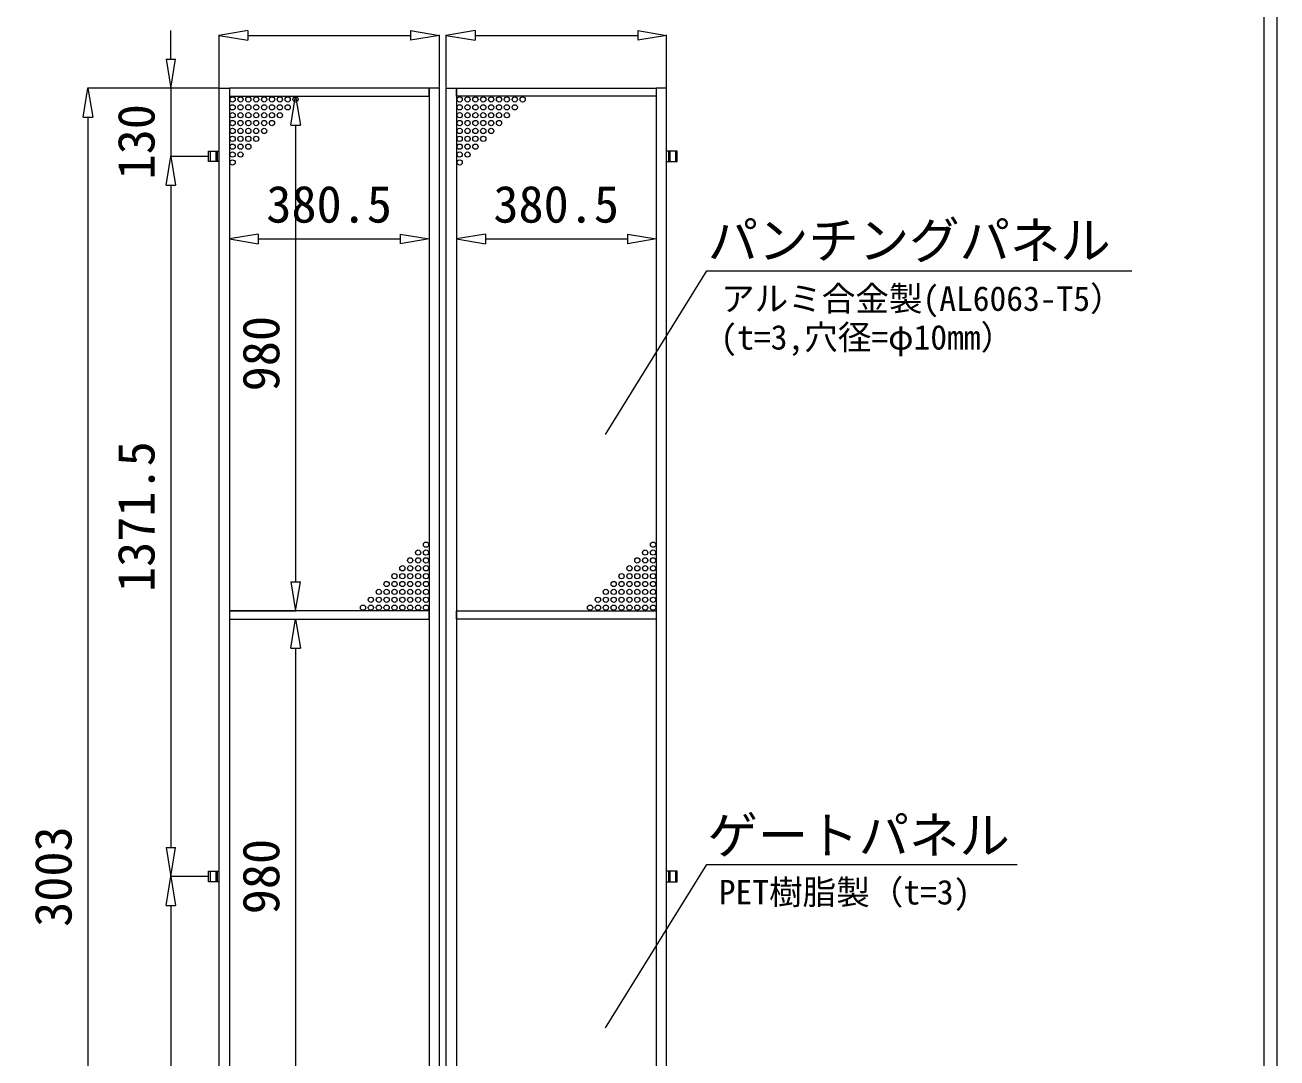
# Model space of a CAD drawing. Units: millimetres, scale not verified. Extents: x -10075 to 10075, y -16938 to 16938.
# Drawn here: x 7664 to 10050, y 8814 to 10781 of the extents above; entities that cross this region are included whole.
import ezdxf
from ezdxf.enums import TextEntityAlignment as Align

# ---------------------------------------------------------------- set-up
doc = ezdxf.new("R2010")
doc.units = ezdxf.units.MM
doc.header["$LTSCALE"] = 90
doc.linetypes.add('DASHED1', pattern=[1.8, 1.2, -0.6])
doc.layers.add('0-B_図面枠', color=134, linetype='Continuous', lineweight=18)
doc.styles.add('ＭＳ ゴシック', font='')
doc.styles.get('ＭＳ ゴシック').set_extended_font_data('MS Gothic')

msp = doc.modelspace()

# ---------------------------------------------------------------- linework, layer by layer
at = {"layer": '0-B_図面枠'}
for p, q in [((7942.07, 10715.96), (7942.07, 10770.97)), ((8088.99, 10770.66), (8033.99, 10761.49)), ((8033.99, 10661.96), (8033.99, 10762.5)), ((8033.99, 10761.49), (8088.99, 10752.33)), ((8088.99, 10770.66), (8088.99, 10752.33)), ((8088.99, 10761.49), (8399, 10761.49)), ((8399, 10770.66), (8454, 10761.49)), ((8399, 10770.66), (8399, 10752.33)), ((8454, 10761.49), (8399, 10752.33)), ((8454, 10661.96), (8454, 10762.5)), ((8521.7, 10770.66), (8466.7, 10761.49)), ((8466.7, 10661.96), (8466.7, 10762.5)), ((8466.7, 10761.49), (8521.7, 10752.33)), ((8521.7, 10770.66), (8521.7, 10752.33)), ((8521.7, 10761.49), (8831.7, 10761.49)), ((8831.7, 10770.66), (8886.7, 10761.49)), ((8831.7, 10770.66), (8831.7, 10752.33)), ((8886.7, 10761.49), (8831.7, 10752.33)), ((8886.7, 10661.96), (8886.7, 10762.5)), ((7932.9, 10715.96), (7942.07, 10660.96)), ((7932.9, 10715.96), (7951.23, 10715.96)), ((7942.07, 10660.96), (7951.23, 10715.96)), ((7774.78, 10605.96), (7783.95, 10660.96)), ((8032.99, 10660.96), (7782.95, 10660.96)), ((7783.95, 10660.96), (7793.11, 10605.96)), ((8032.99, 10660.96), (7941.06, 10660.96)), ((7942.07, 10660.96), (7942.07, 10530.96)), ((8053.75, 10644.46), (8053.75, 10372.83)), ((8054.75, 10645.46), (8180.75, 10645.46)), ((8170.58, 10590.46), (8179.75, 10645.46)), ((8179.75, 10645.46), (8188.91, 10590.46)), ((8434.25, 10644.46), (8434.25, 10372.83)), ((8486.45, 10644.46), (8486.45, 10372.83)), ((8866.95, 10644.46), (8866.95, 10372.83)), ((7774.78, 10605.96), (7793.11, 10605.96)), ((7783.95, 10605.96), (7783.95, 7712.96)), ((8170.58, 10590.46), (8188.91, 10590.46)), ((8179.75, 10590.46), (8179.75, 9720.46)), ((7932.9, 10475.96), (7942.07, 10530.96)), ((7932.9, 10475.96), (7942.07, 10530.96)), ((8013, 10530.96), (7941.06, 10530.96)), ((8013, 10530.96), (7941.06, 10530.96)), ((7942.07, 10530.96), (7951.23, 10475.96)), ((7942.07, 10530.96), (7951.23, 10475.96)), ((8030.21, 10540.96), (8030.21, 10520.96)), ((8890.5, 10540.96), (8890.5, 10520.96)), ((7932.9, 10475.96), (7951.23, 10475.96)), ((7932.9, 10475.96), (7951.23, 10475.96)), ((7942.07, 10475.96), (7942.07, 10420.97)), ((7942.07, 10475.96), (7942.07, 9214.46)), ((8108.75, 10382.99), (8053.75, 10373.83)), ((8108.75, 10382.99), (8108.75, 10364.66)), ((8379.24, 10382.99), (8434.25, 10373.83)), ((8379.24, 10382.99), (8379.24, 10364.66)), ((8541.45, 10382.99), (8486.45, 10373.83)), ((8541.45, 10382.99), (8541.45, 10364.66)), ((8811.95, 10382.99), (8866.95, 10373.83)), ((8811.95, 10382.99), (8811.95, 10364.66)), ((8053.75, 10373.83), (8108.75, 10364.66)), ((8108.75, 10373.83), (8379.24, 10373.83)), ((8434.25, 10373.83), (8379.24, 10364.66)), ((8486.45, 10373.83), (8541.45, 10364.66)), ((8541.45, 10373.83), (8811.95, 10373.83)), ((8866.95, 10373.83), (8811.95, 10364.66)), ((8964.07, 10313.01), (9773.57, 10313.01)), ((8170.58, 9720.46), (8179.75, 9665.46)), ((8170.58, 9720.46), (8188.91, 9720.46)), ((8179.75, 9665.46), (8188.91, 9720.46)), ((8054.75, 9665.46), (8180.75, 9665.46)), ((8054.75, 9649.46), (8180.75, 9649.46)), ((8170.58, 9594.46), (8179.75, 9649.46)), ((8179.75, 9649.46), (8188.91, 9594.46)), ((8170.58, 9594.46), (8188.91, 9594.46)), ((8179.75, 9594.46), (8179.75, 8724.47)), ((7932.9, 9214.46), (7942.07, 9159.46)), ((7932.9, 9214.46), (7951.23, 9214.46)), ((7942.07, 9159.46), (7951.23, 9214.46)), ((8030.21, 9169.46), (8030.21, 9149.46)), ((8890.5, 9169.46), (8890.5, 9149.46)), ((8963.71, 9182.41), (9554.73, 9182.41)), ((7932.9, 9104.46), (7942.07, 9159.46)), ((8013, 9159.46), (7941.06, 9159.46)), ((8013, 9159.46), (7941.06, 9159.46)), ((7942.07, 9159.46), (7951.23, 9104.46)), ((7932.9, 9104.46), (7951.23, 9104.46)), ((7942.07, 9104.46), (7942.07, 7842.96))]:
    msp.add_line(p, q, dxfattribs=at)
at = {"layer": '0-B_図面枠', "linetype": 'DASHED1'}
for p, q in [((8016.99, 10540.96), (8016.99, 10520.96)), ((8028, 10540.96), (8028, 10520.96)), ((8892.7, 10540.96), (8892.7, 10520.96)), ((8903.7, 10540.96), (8903.7, 10520.96)), ((8016.99, 9169.46), (8016.99, 9149.46)), ((8028, 9169.46), (8028, 9149.46)), ((8892.7, 9169.46), (8892.7, 9149.46)), ((8903.7, 9169.46), (8903.7, 9149.46))]:
    msp.add_line(p, q, dxfattribs=at)
at = {"layer": '0-B_図面枠'}
for points in [[(-10075.16, 16937.5), (10049.84, 16937.5), (10049.84, 3062.5), (-10075.16, 3062.5)], [(7405.04, 11498.83), (10024.97, 11498.83), (10024.97, 7314.17), (7405.04, 7314.17)], [(8033.99, 10660.96), (8053.75, 10660.96), (8053.75, 7657.96), (8033.99, 7657.96)], [(8434.25, 10660.96), (8053.75, 10660.96), (8053.75, 10645.46), (8434.25, 10645.46)], [(8454, 10660.96), (8434.25, 10660.96), (8434.25, 7657.96), (8454, 7657.96)], [(8466.7, 10660.96), (8486.45, 10660.96), (8486.45, 7657.96), (8466.7, 7657.96)], [(8486.45, 10660.96), (8866.95, 10660.96), (8866.95, 10645.46), (8486.45, 10645.46)], [(8886.7, 10660.96), (8866.95, 10660.96), (8866.95, 7657.96), (8886.7, 7657.96)], [(8434.25, 9665.46), (8053.75, 9665.46), (8053.75, 9649.46), (8434.25, 9649.46)], [(8486.45, 9665.46), (8866.95, 9665.46), (8866.95, 9649.46), (8486.45, 9649.46)]]:
    msp.add_lwpolyline(points, close=True, dxfattribs=at)
for points in [[(8033.99, 10520.96), (8014, 10520.96), (8014, 10540.96), (8033.99, 10540.96)], [(8886.7, 10520.96), (8906.7, 10520.96), (8906.7, 10540.96), (8886.7, 10540.96)], [(8770.39, 10001.43), (8963.71, 10313.01), (8964.07, 10313.01)], [(8033.99, 9149.46), (8014, 9149.46), (8014, 9169.46), (8033.99, 9169.46)], [(8770.03, 8870.84), (8963.35, 9182.41), (8963.71, 9182.41)], [(8886.7, 9149.46), (8906.7, 9149.46), (8906.7, 9169.46), (8886.7, 9169.46)]]:
    msp.add_lwpolyline(points, dxfattribs=at)
for centre in [(8059.74, 10639.46), (8074.75, 10639.46), (8089.75, 10639.46), (8104.74, 10639.46), (8119.75, 10639.46), (8134.75, 10639.46), (8149.74, 10639.46), (8164.75, 10639.46), (8179.75, 10639.46), (8492.45, 10639.46), (8507.45, 10639.46), (8522.45, 10639.46), (8537.45, 10639.46), (8552.45, 10639.46), (8567.45, 10639.46), (8582.45, 10639.46), (8597.45, 10639.46), (8612.45, 10639.46), (8059.74, 10624.46), (8074.75, 10624.46), (8089.75, 10624.46), (8104.74, 10624.46), (8119.75, 10624.46), (8134.75, 10624.46), (8149.74, 10624.46), (8164.75, 10624.46), (8492.45, 10624.46), (8507.45, 10624.46), (8522.45, 10624.46), (8537.45, 10624.46), (8552.45, 10624.46), (8567.45, 10624.46), (8582.45, 10624.46), (8597.45, 10624.46), (8059.74, 10609.46), (8059.74, 10594.46), (8074.75, 10609.46), (8074.75, 10594.46), (8089.75, 10609.46), (8089.75, 10594.46), (8104.74, 10609.46), (8104.74, 10594.46), (8119.75, 10609.46), (8119.75, 10594.46), (8134.75, 10609.46), (8134.75, 10594.46), (8149.74, 10609.46), (8492.45, 10609.46), (8492.45, 10594.46), (8507.45, 10609.46), (8507.45, 10594.46), (8522.45, 10609.46), (8522.45, 10594.46), (8537.45, 10609.46), (8537.45, 10594.46), (8552.45, 10609.46), (8552.45, 10594.46), (8567.45, 10609.46), (8567.45, 10594.46), (8582.45, 10609.46), (8059.74, 10579.46), (8059.74, 10564.46), (8074.75, 10579.46), (8074.75, 10564.46), (8089.75, 10579.46), (8089.75, 10564.46), (8104.74, 10579.46), (8104.74, 10564.46), (8119.75, 10579.46), (8492.45, 10579.46), (8492.45, 10564.46), (8507.45, 10579.46), (8507.45, 10564.46), (8522.45, 10579.46), (8522.45, 10564.46), (8537.45, 10579.46), (8537.45, 10564.46), (8552.45, 10579.46), (8059.74, 10549.46), (8074.75, 10549.46), (8089.75, 10549.46), (8492.45, 10549.46), (8507.45, 10549.46), (8522.45, 10549.46), (8059.74, 10534.46), (8059.74, 10519.46), (8074.75, 10534.46), (8492.45, 10534.46), (8492.45, 10519.46), (8507.45, 10534.46), (8413.25, 9776.47), (8428.25, 9791.46), (8428.25, 9776.47), (8845.95, 9776.47), (8860.95, 9791.46), (8860.95, 9776.47), (8398.25, 9761.46), (8413.25, 9761.46), (8428.25, 9761.46), (8830.95, 9761.46), (8845.95, 9761.46), (8860.95, 9761.46), (8368.25, 9731.47), (8383.25, 9746.46), (8383.25, 9731.47), (8398.25, 9746.46), (8398.25, 9731.47), (8413.25, 9746.46), (8413.25, 9731.47), (8428.25, 9746.46), (8428.25, 9731.47), (8800.95, 9731.47), (8815.95, 9746.46), (8815.95, 9731.47), (8830.95, 9746.46), (8830.95, 9731.47), (8845.95, 9746.46), (8845.95, 9731.47), (8860.95, 9746.46), (8860.95, 9731.47), (8353.25, 9716.46), (8368.25, 9716.46), (8383.25, 9716.46), (8398.25, 9716.46), (8413.25, 9716.46), (8428.25, 9716.46), (8785.95, 9716.46), (8800.95, 9716.46), (8815.95, 9716.46), (8830.95, 9716.46), (8845.95, 9716.46), (8860.95, 9716.46), (8323.25, 9686.47), (8338.25, 9701.46), (8338.25, 9686.47), (8353.25, 9701.46), (8353.25, 9686.47), (8368.25, 9701.46), (8368.25, 9686.47), (8383.25, 9701.46), (8383.25, 9686.47), (8398.25, 9701.46), (8398.25, 9686.47), (8413.25, 9701.46), (8413.25, 9686.47), (8428.25, 9701.46), (8428.25, 9686.47), (8755.95, 9686.47), (8770.95, 9701.46), (8770.95, 9686.47), (8785.95, 9701.46), (8785.95, 9686.47), (8800.95, 9701.46), (8800.95, 9686.47), (8815.95, 9701.46), (8815.95, 9686.47), (8830.95, 9701.46), (8830.95, 9686.47), (8845.95, 9701.46), (8845.95, 9686.47), (8860.95, 9701.46), (8860.95, 9686.47), (8308.25, 9671.46), (8323.25, 9671.46), (8338.25, 9671.46), (8353.25, 9671.46), (8368.25, 9671.46), (8383.25, 9671.46), (8398.25, 9671.46), (8413.25, 9671.46), (8428.25, 9671.46), (8740.95, 9671.46), (8755.95, 9671.46), (8770.95, 9671.46), (8785.95, 9671.46), (8800.95, 9671.46), (8815.95, 9671.46), (8830.95, 9671.46), (8845.95, 9671.46), (8860.95, 9671.46)]:
    msp.add_circle(centre, 5, dxfattribs=at)

# ---------------------------------------------------------------- texts
at = {"layer": '0-B_図面枠', "style": 'ＭＳ ゴシック'}
for s, p in [('130', (7932.17, 10487.01)), ('980', (8169.85, 10083.47)), ('1371.5', (7932.17, 9701.21)), ('3003', (7774.05, 9063.46)), ('980', (8169.85, 9087.46))]:
    msp.add_text(s, height=70.38, rotation=90, dxfattribs=at).set_placement(p, align=Align.BOTTOM_LEFT)
for s, height, p in [('380.5', 70.38, (8123.99, 10383.73)), ('380.5', 70.38, (8556.7, 10383.73)), ('パンチングパネル', 70.38, (8965.07, 10314.87)), ('アルミ合金製(AL6063-T5）', 46.92, (8990.48, 10222.61)), ('(t=3,穴径=φ10mm）', 46.92, (8989.39, 10148.93)), ('ゲートパネル', 70.38, (8964.71, 9181.73)), ('PET樹脂製（t=3)', 46.92, (8986.15, 9092.02))]:
    msp.add_text(s, height=height, dxfattribs=at).set_placement(p, align=Align.BOTTOM_LEFT)

doc.saveas('drawing.dxf')
